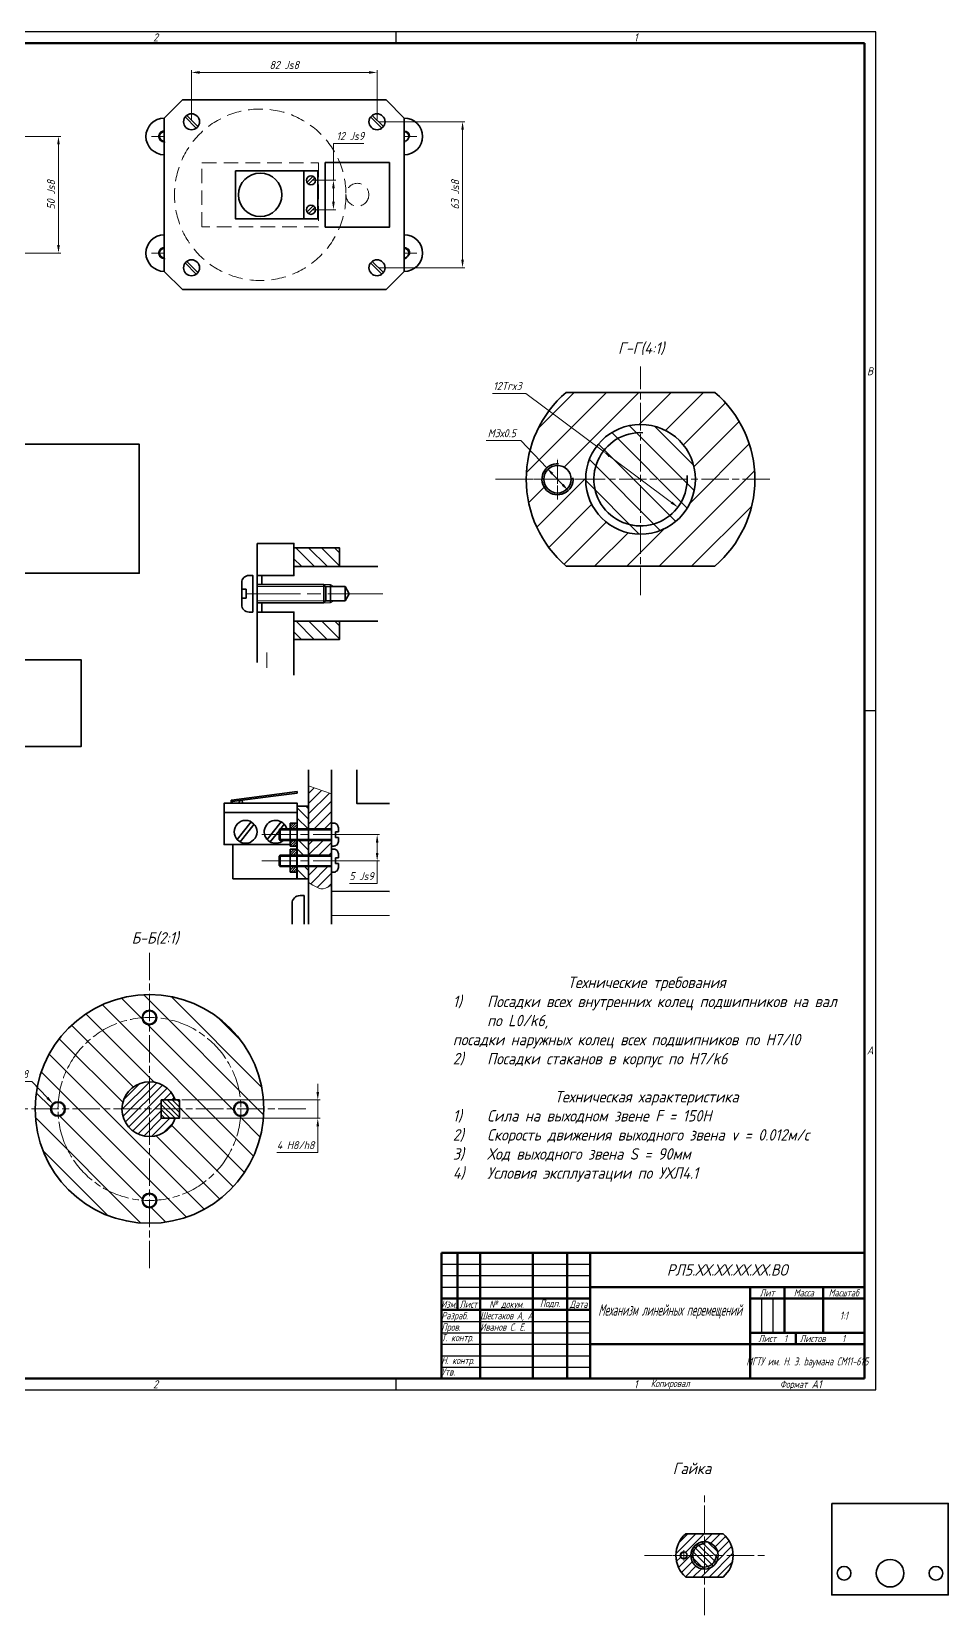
# Model space of a CAD drawing. Header units: millimetres. Extents: x -196 to 2000, y -99 to 952.
# Drawn here: x 472 to 873, y -99 to 594 of the extents above; entities that cross this region are included whole.
import ezdxf
from ezdxf.enums import TextEntityAlignment as Align

# ---------------------------------------------------------------- set-up
doc = ezdxf.new("R2010")
doc.units = ezdxf.units.MM
for name, pattern in [('AM_ISO08W050', [18, 12, -1.5, 3, -1.5]), ('AM_ISO08W050x2', [9, 6, -0.75, 1.5, -0.75]), ('HIDDEN', [9.525, 6.35, -3.175])]:
    doc.linetypes.add(name, pattern=pattern)
for name, color, linetype, lineweight in [('AM_0', 7, 'Continuous', 35), ('AM_4', 3, 'Continuous', 15), ('AM_5', 3, 'Continuous', 15), ('AM_6', 2, 'Continuous', 35), ('AM_7', 4, 'AM_ISO08W050', 15), ('AM_8', 1, 'Continuous', 15), ('AM_BOR', 7, 'Continuous', 35), ('окружности', 100, 'HIDDEN', 15), ('основные', 7, 'Continuous', 35)]:
    doc.layers.add(name, color=color, linetype=linetype, lineweight=lineweight)
doc.styles.add('ACGOSTTS', font='geniso.shx', dxfattribs={"oblique": 15})
doc.styles.get("Standard").update_dxf_attribs({"font": 'geniso.shx', "oblique": 15})
doc.dimstyles.new('AM_GOST$0', dxfattribs={"dimtxt": 3.5, "dimasz": 3.5, "dimexe": 1, "dimexo": 1, "dimgap": 1.5, "dimtad": 1, "dimtoh": 1, "dimtxsty": 'Standard', "dimcen": 0, "dimclrd": 256, "dimclre": 256, "dimclrt": 2, "dimadec": 0, "dimazin": 2, "dimtp": 0.1, "dimtm": 0.1, "dimtfac": 0.71, "dimtmove": 0, "dimatfit": 3, "dimfxl": 1, "dimtolj": 1, "dimlwd": -1, "dimlwe": -1, "dimarcsym": 1})
doc.dimstyles.new('AM_GOST$3', dxfattribs={"dimtxt": 3.5, "dimasz": 3.5, "dimexe": 1, "dimexo": 1, "dimgap": 1.5, "dimtad": 1, "dimtoh": 1, "dimtxsty": 'Standard', "dimcen": 0, "dimclrd": 256, "dimclre": 256, "dimclrt": 2, "dimadec": 0, "dimazin": 2, "dimtp": 0.1, "dimtm": 0.1, "dimtfac": 0.71, "dimtdec": 3, "dimtofl": 0, "dimtmove": 0, "dimatfit": 2, "dimfxl": 1, "dimtolj": 1, "dimlwd": -1, "dimlwe": -1, "dimarcsym": 1})
pattern_1 = [(45, (-44.2832, -81.5592), (-0.7071068, 0.7071068), [])]
pattern_2 = [(45, (-44.2832, -81.5592), (-0.8485281, 0.8485281), [])]
pattern_3 = [(45, (-253.6205, -433.1247), (-0.8980256, 0.8980256), [])]
pattern_4 = [(45, (-253.62054, -433.12474), (-0.21213203, 0.21213203), [])]

# ---------------------------------------------------------------- blocks, each defined once
blk = doc.blocks.new('GOST_A1_LANDSCAPE')
at = {"layer": 'AM_BOR', "color": 1, "lineweight": 25}
for p, q in [((841, 594), (0, 594)), ((631, 594), (631, 589)), ((841, 0), (841, 594)), ((841, 297), (836, 297)), ((0, 0), (841, 0)), ((631, 5), (631, 0))]:
    blk.add_line(p, q, dxfattribs=at)
at = {"layer": 'AM_BOR', "color": 7, "lineweight": 50}
for p, q in [((836, 589), (20, 589)), ((836, 5), (836, 589)), ((20, 5), (836, 5))]:
    blk.add_line(p, q, dxfattribs=at)
at = {"layer": 'AM_BOR', "color": 1, "lineweight": 25, "style": 'ACGOSTTS', "oblique": 15}
for s, p in [('2', (526, 591.5)), ('1', (736, 591.5)), ('B', (838.5, 445.5)), ('A', (838.5, 148.5)), ('2', (526, 2.5)), ('1', (736, 2.5))]:
    blk.add_text(s, height=3.5, dxfattribs=at).set_placement(p, align=Align.MIDDLE_CENTER)
blk = doc.blocks.new('GOST_FORM1')
at = {"layer": 'AM_BOR', "color": 7, "lineweight": 50}
for p, q in [((-185, 0), (-185, 55)), ((-185, 55), (0, 55)), ((-178, 55), (-178, 30)), ((-168, 55), (-168, 0)), ((-145, 55), (-145, 0)), ((-130, 55), (-130, 0)), ((-120, 55), (-120, 0)), ((0, 55), (0, 0)), ((-185, 35), (-120, 35)), ((-120, 40), (0, 40)), ((-50, 40), (-50, 0)), ((-50, 35), (0, 35)), ((-35, 40), (-35, 20)), ((-18, 40), (-18, 20)), ((-185, 30), (-120, 30)), ((-120, 15), (0, 15)), ((-50, 20), (0, 20)), ((-30, 20), (-30, 15)), ((0, 0), (-185, 0))]:
    blk.add_line(p, q, dxfattribs=at)
at = {"layer": 'AM_BOR', "color": 1, "lineweight": 25}
for p, q in [((-185, 50), (-120, 50)), ((-185, 45), (-120, 45)), ((-185, 40), (-120, 40)), ((-45, 35), (-45, 20)), ((-40, 35), (-40, 20)), ((-185, 25), (-120, 25)), ((-185, 20), (-120, 20)), ((-185, 15), (-120, 15)), ((-185, 10), (-120, 10)), ((-185, 5), (-120, 5))]:
    blk.add_line(p, q, dxfattribs=at)
at = {"layer": 'AM_BOR', "color": 1, "lineweight": 25, "style": 'ACGOSTTS', "oblique": 15, "width": 0.8}
for s, p in [('Лит', (-42.5, 37.5)), ('Масса', (-26.5, 37.5)), ('Масштаб', (-9, 37.5)), ('Изм.', (-181.7, 32.5)), ('Лист', (-173.2, 32.5)), ('№ докум.', (-156.5, 32.5)), ('Подп.', (-137.5, 32.9)), ('Дата', (-125, 32.5)), ('Лист', (-42.5, 17.5)), ('Листов', (-22.62, 17.5)), ('Копировал', (-84.92, -2.1))]:
    blk.add_text(s, height=3.17, dxfattribs=at).set_placement(p, align=Align.MIDDLE_CENTER)
for s, p in [('Разраб.', (-185, 27.5)), ('Пров.', (-185, 22.5)), ('Т. контр.', (-185, 17.9)), ('Н. контр.', (-185, 7.9)), ('Утв.', (-185, 2.9))]:
    blk.add_text(s, height=3.17, dxfattribs=at).set_placement(p, align=Align.MIDDLE_LEFT)
blk.add_text('Формат', height=3.17, dxfattribs=at).set_placement((-25, -2.5), align=Align.MIDDLE_RIGHT)
at = {"layer": 'AM_BOR', "color": 2, "lineweight": 25, "style": 'ACGOSTTS', "oblique": 15}
for tag, height, p in [('GEN-TITLE-PARTNO{23}', 5, (-60, 47.5)), ('GEN-TITLE-CMPNY{13}', 3.5, (-25, 7.5))]:
    blk.add_attdef(tag, text='', height=height, dxfattribs=at).set_placement(p, align=Align.MIDDLE_CENTER)
for tag, height, width, p in [('GEN-TITLE-NAME{6.5}', 3.17, 0.8, (-168, 27.5)), ('GEN-TITLE-CHKM{6.5}', 3.17, 0.8, (-168, 22.5)), ('GEN-TITLE-ENG{6.5}', 3.17, 0.8, (-168, 17.5)), ('GEN-TITLE-AUTH{6.5}', 3.17, 0.8, (-168, 12.5)), ('GEN-TITLE-APPD{6.5}', 3.17, 0.8, (-168, 7.5)), ('GEN-TITLE-MAT2{9}', 3.5, 0.9, (-85, 9.25)), ('GEN-TITLE-APPM{6.5}', 3.17, 0.8, (-168, 2.5)), ('GEN-TITLE-MAT3{9}', 3.5, 0.9, (-85, 4.37))]:
    blk.add_attdef(tag, text='', height=height, dxfattribs=dict(at, width=width)).set_placement(p, align=Align.MIDDLE_LEFT)
at = {"layer": 'AM_BOR', "color": 2, "lineweight": 25, "style": 'ACGOSTTS', "oblique": 15, "width": 0.8}
for tag, height, p in [('GEN-TITLE-DES1{13}', 5, (-85, 30)), ('GEN-TITLE-LIT1{1}', 3.5, (-47.9, 27.5)), ('GEN-TITLE-LIT2{1.1}', 3.5, (-42.9, 27.5)), ('GEN-TITLE-LIT3{1.1}', 3.5, (-37.9, 27.5)), ('GEN-TITLE-WT{4}', 3.5, (-27, 27.5)), ('GEN-TITLE-SCA{6}', 3.5, (-9, 27.5)), ('GEN-TITLE-DES2{21}', 3.17, (-85, 19.5)), ('GEN-TITLE-SHEET{2.2}', 3.17, (-34.5, 17.5)), ('GEN-TITLE-NUMSHTS{5}', 3.17, (-9.12, 17.5))]:
    blk.add_attdef(tag, text='', height=height, dxfattribs=at).set_placement(p, align=Align.MIDDLE_CENTER)
at = {"layer": 'AM_BOR', "color": 1, "lineweight": 25, "style": 'ACGOSTTS', "oblique": 15, "width": 0.8}
blk.add_attdef('GEN-TITLE-AUTHT{5}', text='', height=3.17, dxfattribs=at).set_placement((-185, 12.9), align=Align.MIDDLE_LEFT)
at = {"layer": 'AM_BOR', "color": 2, "lineweight": 25, "style": 'ACGOSTTS', "oblique": 15, "width": 0.9}
blk.add_attdef('GEN-TITLE-MAT1{9}', text='', height=3.5, dxfattribs=at).set_placement((-86.5, 7.5), align=Align.MIDDLE_RIGHT)
at = {"layer": 'AM_BOR', "color": 2, "lineweight": 25, "style": 'ACGOSTTS', "oblique": 15}
blk.add_attdef('GEN-TITLE-SIZ{15.7}', text='', height=3.5, dxfattribs=at).set_placement((-23.1, -2.5), align=Align.MIDDLE_LEFT)
blk = doc.blocks.new('*D37')
at = {"layer": 'AM_5', "linetype": 'ByBlock', "transparency": 16777216}
for p, q in [((463.27, 548.16), (484.52, 548.16)), ((483.52, 544.66), (483.52, 500.66)), ((463.27, 497.16), (484.52, 497.16))]:
    blk.add_line(p, q, dxfattribs=at)
at = {"layer": 'AM_5', "transparency": 16777216}
for points in [[(482.93, 544.66), (484.1, 544.66), (483.52, 548.16)], [(482.93, 500.66), (484.1, 500.66), (483.52, 497.16)]]:
    blk.add_solid(points, dxfattribs=at)
at = {"layer": 'Defpoints', "color": 0, "transparency": 16777216}
for p in [(462.27, 548.16), (462.27, 497.16), (483.52, 497.16)]:
    blk.add_point(p, dxfattribs=at)
at = {"layer": 'AM_5', "color": 2, "transparency": 16777216, "insert": (480.27, 522.66), "char_height": 3.5, "attachment_point": 5, "rotation": 90}
blk.add_mtext('\\A1;50 Js8', dxfattribs=at)
blk = doc.blocks.new('*D39')
at = {"layer": 'AM_5', "linetype": 'ByBlock', "transparency": 16777216}
for p, q in [((596.92, 130.32), (596.92, 133.82)), ((537.4, 126.82), (597.92, 126.82)), ((596.92, 126.82), (596.92, 118.82)), ((537.4, 118.82), (597.92, 118.82)), ((596.92, 115.32), (596.92, 103.81)), ((596.92, 103.81), (579.02, 103.81))]:
    blk.add_line(p, q, dxfattribs=at)
at = {"layer": 'AM_5', "transparency": 16777216}
for points in [[(596.34, 130.32), (597.51, 130.32), (596.92, 126.82)], [(596.34, 115.32), (597.51, 115.32), (596.92, 118.82)]]:
    blk.add_solid(points, dxfattribs=at)
at = {"layer": 'Defpoints', "color": 0, "transparency": 16777216}
for p in [(536.4, 126.82), (536.4, 118.82), (596.92, 118.82)]:
    blk.add_point(p, dxfattribs=at)
at = {"layer": 'AM_5', "color": 2, "transparency": 16777216, "insert": (587.22, 107.06), "char_height": 3.5, "attachment_point": 5}
blk.add_mtext('\\A1;4 H8/h8', dxfattribs=at)
blk = doc.blocks.new('GENZOON8270P5')
at = {"layer": 'основные'}
for points in [[(51.63, 46.27), (51.63, 28.93), (102.63, 28.93), (102.63, 57.13), (66.02, 57.13)], [(66.88, 8.81), (66.88, 10.03), (89.88, 10.03), (89.88, -8.97), (66.88, -8.97), (66.88, 7.24)]]:
    blk.add_lwpolyline(points, dxfattribs=at)
blk = doc.blocks.new('*U43')
at = {"layer": 'основные'}
blk.add_circle((0, 0), 3.2, dxfattribs=at)
blk = doc.blocks.new('*U44')
at = {"layer": 'основные', "color": 0, "linetype": 'ByBlock', "lineweight": -2, "transparency": 16777216}
blk.add_blockref('*U43', (567.57, 244.44), dxfattribs=at)
for p, rotation in [((527.57, 204.44), 90), ((607.57, 204.44), 270), ((567.57, 164.44), 180)]:
    blk.add_blockref('*U43', p, dxfattribs=dict(at, rotation=rotation))
blk = doc.blocks.new('*D51')
at = {"layer": 'AM_5', "linetype": 'ByBlock', "transparency": 16777216}
for p, q in [((685.72, 415.15), (670.6, 415.15)), ((697.09, 403.2), (685.72, 415.15)), ((704.05, 395.88), (699.5, 400.66))]:
    blk.add_line(p, q, dxfattribs=at)
at = {"layer": 'AM_5', "transparency": 16777216}
for points in [[(699.92, 401.06), (699.08, 400.26), (697.09, 403.2)], [(704.47, 396.28), (703.63, 395.47), (706.46, 393.34)]]:
    blk.add_solid(points, dxfattribs=at)
at = {"layer": 'Defpoints', "color": 0, "transparency": 16777216}
for p in [(697.09, 403.2), (706.46, 393.34)]:
    blk.add_point(p, dxfattribs=at)
at = {"layer": 'AM_5', "color": 2, "transparency": 16777216, "insert": (677.41, 418.4), "char_height": 3.5, "attachment_point": 5}
blk.add_mtext('\\A1;М3х0.5', dxfattribs=at)
blk = doc.blocks.new('*D52')
at = {"layer": 'AM_5', "linetype": 'ByBlock', "transparency": 16777216}
for p, q in [((687.94, 435.81), (673.3, 435.81)), ((721.77, 410.48), (687.94, 435.81)), ((751.63, 388.13), (724.57, 408.39))]:
    blk.add_line(p, q, dxfattribs=at)
at = {"layer": 'AM_5', "transparency": 16777216}
for points in [[(724.92, 408.85), (724.22, 407.92), (721.77, 410.48)], [(751.98, 388.6), (751.28, 387.66), (754.43, 386.03)]]:
    blk.add_solid(points, dxfattribs=at)
at = {"layer": 'Defpoints', "color": 0, "transparency": 16777216}
for p in [(721.77, 410.48), (754.43, 386.03)]:
    blk.add_point(p, dxfattribs=at)
at = {"layer": 'AM_5', "color": 2, "transparency": 16777216, "insert": (679.87, 439.06), "char_height": 3.5, "attachment_point": 5}
blk.add_mtext('\\A1;12Trx3', dxfattribs=at)
blk = doc.blocks.new('GENZOOOM0P3P5')
at = {"layer": 'AM_8'}
h = blk.add_hatch(dxfattribs=at)
h.set_pattern_fill('_U', color=256, scale=2, angle=315, style=0, pattern_type=0)
h.set_pattern_definition([(315, (-351, 2913.354), (1.4142136, 1.4142136), [])])
h.paths.add_polyline_path([(-1.59, 8.44), (-1.59, 6.01), (8.41, 6.01), (8.41, 10), (-1.59, 10)])
h = blk.add_hatch(dxfattribs=at)
h.set_pattern_fill('_U', color=256, scale=2, angle=315, style=0, pattern_type=0)
h.set_pattern_definition([(315, (-351, 2897.366), (1.4142136, 1.4142136), [])])
h.paths.add_polyline_path([(-1.59, -7.55), (-1.59, -9.98), (8.41, -9.98), (8.41, -5.99), (-1.59, -5.99)])
at = {"layer": 'AM_0'}
for p, q in [((5.41, 1.57), (9.61, 1.57)), ((6.41, -2), (6.41, 2)), ((10.51, 0), (9.61, 1.57)), ((9.61, -1.57), (9.61, 1.57)), ((10.51, 0), (9.61, -1.57)), ((5.41, -1.57), (9.61, -1.57))]:
    blk.add_line(p, q, dxfattribs=at)
at = {"layer": 'AM_4'}
for p, q in [((5.41, 1.57), (-9.59, 1.57)), ((6.41, 2), (4.96, 2)), ((6.41, 2), (7.21, 1.57)), ((5.41, -1.57), (-9.59, -1.57)), ((6.41, -2), (4.96, -2)), ((6.41, -2), (7.21, -1.57))]:
    blk.add_line(p, q, dxfattribs=at)
at = {"layer": 'AM_7'}
for p, q in [((17.84, 0), (-12.58, 0)), ((16.8, -5.99), (-1.59, -5.98))]:
    blk.add_line(p, q, dxfattribs=at)
at = {"layer": 'AM_7', "linetype": 'AM_ISO08W050x2'}
blk.add_line((-7.48, -12.87), (-7.48, -16.19), dxfattribs=at)
at = {"layer": 'основные'}
for p, q in [((-9.59, -15.04), (-9.59, 11.01)), ((-5.59, 4), (-9.59, 4)), ((-11.99, 1), (-12.99, 1)), ((-11.99, -1), (-11.99, 1)), ((4.96, 2), (-9.59, 2)), ((4.96, -2), (4.96, 2)), ((5.41, 1.57), (4.96, 2)), ((5.41, -1.57), (5.41, 1.57)), ((-12.99, -1), (-11.99, -1)), ((0.96, -2), (-9.59, -2)), ((-9.59, -2), (4.96, -2)), ((4.96, -2), (5.41, -1.57)), ((-5.59, -4), (-9.59, -4)), ((-1.59, -17.77), (-1.59, -4)), ((-1.59, -7.55), (-1.59, -4.42)), ((-1.59, -17.77), (-1.59, -15.99))]:
    blk.add_line(p, q, dxfattribs=at)
for points in [[(-1.58, 3.97), (-1.59, 11.01), (-9.59, 11.01)], [(-1.58, 3.97), (-1.59, 10.02), (8.41, 10.02), (8.41, 6)], [(-8.59, 2), (-8.59, 4), (-1.59, 3.97), (-1.59, 3.97)], [(-1.58, 3.97), (-1.59, 5.99), (16.8, 5.99)], [(-1.59, -4), (-1.59, -4), (-8.59, -4), (-8.59, -2)], [(8.41, -5.98), (8.41, -9.98), (-1.59, -9.98), (-1.59, -4)], [(16.8, -5.99), (-1.59, -5.99), (-1.59, -4)], [(-1.59, -5.29), (-1.59, -17.29)]]:
    blk.add_lwpolyline(points, dxfattribs=at)
for points in [[(-12.99, 1), (-12.99, 2.4, -0.414214), (-11.39, 4), (-10.59, 4), (-10.59, -4), (-11.39, -4, -0.414214), (-12.99, -2.4), (-12.99, 1)], [(-12.99, 1), (-12.99, 2.4, -0.414214), (-11.39, 4), (-10.59, 4), (-10.59, -4), (-11.39, -4, -0.414214), (-12.99, -2.4), (-12.99, 1)], [(-12.99, 1), (-12.99, 2.4, -0.414214), (-11.39, 4), (-10.59, 4)], [(-10.59, 4), (-11.39, 4, 0.414214), (-12.99, 2.4), (-12.99, -1)], [(-12.99, -1), (-12.99, -2.4, 0.414214), (-11.39, -4), (-10.59, -4)], [(-10.59, -4), (-11.39, -4, -0.414214), (-12.99, -2.4), (-12.99, -1)]]:
    blk.add_lwpolyline(points, format="xyb", dxfattribs=at)
blk = doc.blocks.new('*D61')
at = {"layer": 'AM_5', "linetype": 'ByBlock', "transparency": 16777216}
for p, q in [((471.85, 134.89), (454.95, 134.89)), ((478.67, 127.73), (471.85, 134.89))]:
    blk.add_line(p, q, dxfattribs=at)
at = {"layer": 'AM_5', "transparency": 16777216}
blk.add_solid([(479.09, 128.14), (478.25, 127.33), (481.08, 125.2)], dxfattribs=at)
at = {"layer": 'Defpoints', "color": 0, "transparency": 16777216}
for p in [(481.08, 125.2), (485.5, 120.57)]:
    blk.add_point(p, dxfattribs=at)
at = {"layer": 'AM_5', "color": 2, "transparency": 16777216, "insert": (462.65, 138.14), "char_height": 3.5, "attachment_point": 5}
blk.add_mtext('\\A1;%%C3.2 Н8', dxfattribs=at)
blk = doc.blocks.new('*D62')
at = {"layer": 'AM_5', "linetype": 'ByBlock', "transparency": 16777216}
for p, q in [((541.7, 555.6), (541.7, 577.18)), ((545.2, 576.18), (619.33, 576.18)), ((622.83, 555.6), (622.83, 577.18))]:
    blk.add_line(p, q, dxfattribs=at)
at = {"layer": 'AM_5', "transparency": 16777216}
for points in [[(545.2, 576.76), (545.2, 575.6), (541.7, 576.18)], [(619.33, 576.76), (619.33, 575.6), (622.83, 576.18)]]:
    blk.add_solid(points, dxfattribs=at)
at = {"layer": 'Defpoints', "color": 0, "transparency": 16777216}
for p in [(622.83, 576.18), (541.7, 554.6), (622.83, 554.6)]:
    blk.add_point(p, dxfattribs=at)
at = {"layer": 'AM_5', "color": 2, "transparency": 16777216, "insert": (582.26, 579.43), "char_height": 3.5, "attachment_point": 5}
blk.add_mtext('\\A1;82 Js8', dxfattribs=at)
blk = doc.blocks.new('*D63')
at = {"layer": 'AM_5', "linetype": 'ByBlock', "transparency": 16777216}
for p, q in [((623.83, 554.6), (661.25, 554.6)), ((660.25, 494.25), (660.25, 551.1)), ((623.83, 490.75), (661.25, 490.75))]:
    blk.add_line(p, q, dxfattribs=at)
at = {"layer": 'AM_5', "transparency": 16777216}
for points in [[(659.67, 551.1), (660.83, 551.1), (660.25, 554.6)], [(659.67, 494.25), (660.83, 494.25), (660.25, 490.75)]]:
    blk.add_solid(points, dxfattribs=at)
at = {"layer": 'Defpoints', "color": 0, "transparency": 16777216}
for p in [(622.83, 554.6), (660.25, 554.6), (622.83, 490.75)]:
    blk.add_point(p, dxfattribs=at)
at = {"layer": 'AM_5', "color": 2, "transparency": 16777216, "insert": (657, 522.68), "char_height": 3.5, "attachment_point": 5, "rotation": 90}
blk.add_mtext('\\A1;63 Js8', dxfattribs=at)
blk = doc.blocks.new('*D64')
at = {"layer": 'AM_5', "linetype": 'ByBlock', "transparency": 16777216}
for p, q in [((603.77, 529.02), (603.77, 545.11)), ((603.77, 545.11), (617.04, 545.11)), ((594.92, 529.02), (604.77, 529.02)), ((603.77, 519.62), (603.77, 525.52)), ((594.92, 516.12), (604.77, 516.12))]:
    blk.add_line(p, q, dxfattribs=at)
at = {"layer": 'AM_5', "transparency": 16777216}
for points in [[(603.19, 525.52), (604.36, 525.52), (603.77, 529.02)], [(603.19, 519.62), (604.36, 519.62), (603.77, 516.12)]]:
    blk.add_solid(points, dxfattribs=at)
at = {"layer": 'Defpoints', "color": 0, "transparency": 16777216}
for p in [(593.92, 529.02), (603.77, 529.02), (593.92, 516.12)]:
    blk.add_point(p, dxfattribs=at)
at = {"layer": 'AM_5', "color": 2, "transparency": 16777216, "insert": (611.15, 548.36), "char_height": 3.5, "attachment_point": 5}
blk.add_mtext('\\A1;12 Js9', dxfattribs=at)
blk = doc.blocks.new('GENZOOOA0R3P5')
at = {"layer": 'AM_8'}
h = blk.add_hatch(dxfattribs=at)
h.set_pattern_fill('ANSI31', color=256, scale=0.4, style=0)
h.set_pattern_definition(pattern_3)
h.paths.add_polyline_path([(5.62, 9.3), (4.86, 9.56), (3.88, 9.77), (3.03, 10.13), (2.2, 10.39), (1.62, 10.52), (1.62, 3.15), (5.62, 3.15)])
h.paths.add_polyline_path([(4.98, -7.09), (5.62, -6.73), (5.62, -5.17), (5.62, -3.44), (1.62, -3.44), (1.62, -4.4), (1.62, -5.57), (1.62, -5.99), (1.84, -6.36), (3.71, -7.28)])
h = blk.add_hatch(dxfattribs=at)
h.set_pattern_fill('ANSI31', color=256, scale=0.4, angle=90, style=0)
h.set_pattern_definition([(135, (-253.6205, -433.1247), (-0.8980256, -0.8980256), [])])
h.paths.add_polyline_path([(1.62, 7.12), (-0.38, 7.12), (-0.38, 3.15), (1.62, 3.15)])
h.paths.add_polyline_path([(1.62, 1.15), (-0.38, 1.15), (-0.38, -1.44), (1.62, -1.44)])
h.paths.add_polyline_path([(-0.38, -5.57), (1.62, -5.57), (1.62, -3.44), (-0.38, -3.44), (-0.38, -4.4)])
h = blk.add_hatch(dxfattribs=at)
h.set_pattern_fill('_U', color=256, scale=0.3, angle=45, style=0, pattern_type=0)
h.set_pattern_definition(pattern_4)
h.paths.add_polyline_path([(-1.58, 3.15), (-0.38, 3.15), (-0.38, 4.15), (-1.58, 4.15)])
h = blk.add_hatch(dxfattribs=at)
h.set_pattern_fill('_U', color=256, scale=0.3, angle=45, style=0, pattern_type=0)
h.set_pattern_definition(pattern_4)
h.paths.add_polyline_path([(-0.38, 0.42), (-0.38, 1.15), (-1.58, 1.15), (-1.58, 0.15), (-0.38, 0.15)])
h = blk.add_hatch(dxfattribs=at)
h.set_pattern_fill('ANSI31', color=256, scale=0.4, style=0)
h.set_pattern_definition(pattern_3)
h.paths.add_polyline_path([(5.62, -0.4), (5.62, 1.15), (1.62, 1.15), (1.62, -1.44), (5.62, -1.44)])
h = blk.add_hatch(dxfattribs=at)
h.set_pattern_fill('_U', color=256, scale=0.3, angle=45, style=0, pattern_type=0)
h.set_pattern_definition(pattern_4)
h.paths.add_polyline_path([(-1.58, -0.4), (-1.58, -1.44), (-0.38, -1.44), (-0.38, -0.4)])
h = blk.add_hatch(dxfattribs=at)
h.set_pattern_fill('_U', color=256, scale=0.3, angle=45, style=0, pattern_type=0)
h.set_pattern_definition(pattern_4)
h.paths.add_polyline_path([(-1.58, -4.4), (-0.38, -4.4), (-0.38, -3.44), (-1.58, -3.44)])
at = {"layer": 'AM_4'}
for p, q in [((-3.56, 2.94), (5.62, 2.94)), ((-3.56, 1.37), (5.62, 1.37)), ((-3.56, -1.65), (5.62, -1.65)), ((-3.56, -3.22), (5.62, -3.22))]:
    blk.add_line(p, q, dxfattribs=at)
for points in [[(1.62, 10.69), (5.62, 9.3)], [(5.62, -6.73), (5.03, -7), (4.55, -7.2), (4.15, -7.3), (3.78, -7.3), (3.38, -7.2), (2.92, -6.99), (2.35, -6.67), (1.62, -6.23)]]:
    blk.add_lwpolyline(points, dxfattribs=at)
at = {"layer": 'AM_7', "linetype": 'AM_ISO08W050x2'}
for p, q in [((-6.56, 2.15), (10.05, 2.15)), ((-6.56, -2.44), (9.98, -2.44))]:
    blk.add_line(p, q, dxfattribs=at)
at = {"layer": 'AM_7'}
blk.add_line((15.77, -12), (5.62, -12), dxfattribs=at)
at = {"layer": 'основные'}
for p, q in [((1.62, -13.48), (1.62, 13.48)), ((5.62, 13.48), (5.62, -10.57)), ((-11.86, 8.19), (-0.38, 9.68)), ((-0.38, 9.68), (-0.38, 9.41)), ((-11.93, 7.64), (-11.93, 8.19)), ((-11.93, 8.19), (-11.86, 8.19)), ((-10.52, 7.83), (-10.52, 7.64)), ((-10.52, 7.64), (-9.92, 7.64)), ((-9.92, 7.64), (-9.92, 7.83)), ((-8.45, 4.4), (-10.9, 1.31)), ((-10.36, 0.89), (-7.91, 3.97)), ((-3.19, 4.4), (-5.64, 1.31)), ((-5.1, 0.89), (-3.56, 2.82)), ((-3.38, 3.06), (-2.65, 3.97)), ((6.82, 2.65), (6.32, 2.65)), ((6.32, 2.65), (6.32, 1.65)), ((6.32, 1.65), (6.82, 1.65)), ((6.82, -1.9), (6.32, -1.9)), ((6.32, -1.9), (6.32, -2.9)), ((6.32, -2.9), (6.82, -2.9)), ((0.82, -13.48), (0.82, -8.5)), ((5.62, -13.42), (5.62, -13.48)), ((5.62, -13.42), (5.62, -13.48))]:
    blk.add_line(p, q, dxfattribs=at)
for points in [[(15.77, 7.62), (10.05, 7.62), (10.05, 13.48)], [(-11.78, 7.64), (-11.78, 7.93), (-4.58, 8.87), (-0.38, 9.41)], [(-1.58, 0.42), (-13.18, 0.42), (-13.18, 7.64), (-0.38, 7.64), (-0.38, 0.42)], [(-1.58, 0.42), (-13.18, 0.42), (-13.18, 6.02), (-0.38, 6.02), (-0.38, 0.42)], [(-0.38, 7.64), (-0.43, -5.57), (-11.62, -5.57), (-11.62, 0.42)], [(5.62, 1.15), (-3.38, 1.15), (-3.56, 1.37), (-3.56, 2.94), (-3.38, 3.15), (-3.38, 1.15), (-3.38, 3.15), (5.62, 3.15)], [(5.62, -3.44), (-3.38, -3.44), (-3.56, -3.22), (-3.56, -1.65), (-3.38, -1.44), (-3.38, -3.44), (-3.38, -1.44), (5.62, -1.44)], [(15.77, -7.78), (5.62, -7.71), (5.62, -13.42)]]:
    blk.add_lwpolyline(points, dxfattribs=at)
for points in [[(-13.18, 7.64), (-0.38, 7.64), (-0.38, 6.02), (-13.18, 6.02)], [(-0.38, 7.12), (1.62, 7.12), (1.62, -5.57), (-0.38, -5.57)], [(-1.58, 4.15), (-0.38, 4.15), (-0.38, 0.15), (-1.58, 0.15)], [(-1.58, -0.4), (-0.38, -0.4), (-0.38, -4.4), (-1.58, -4.4)]]:
    blk.add_lwpolyline(points, close=True, dxfattribs=at)
for points in [[(6.82, 2.65), (6.82, 3.35, 0.414214), (6.02, 4.15), (5.62, 4.15), (5.62, 0.15), (6.02, 0.15, 0.414214), (6.82, 0.95), (6.82, 1.65)], [(6.82, -1.9), (6.82, -1.2, 0.414214), (6.02, -0.4), (5.62, -0.4), (5.62, -4.4), (6.02, -4.4, 0.414214), (6.82, -3.6), (6.82, -2.9)], [(0.82, -8.5), (0.12, -8.5, 0.414214), (-1.28, -9.9), (-1.28, -13.48, 0.414214)]]:
    blk.add_lwpolyline(points, format="xyb", dxfattribs=at)
blk.add_circle((-9.41, 2.64), 2, dxfattribs=at)
for centre, radius, start, end in [((-10.22, 7.83), 0.3, 360, 180), ((-4.15, 2.64), 2, 14.7617, 311.8237)]:
    blk.add_arc(centre, radius, start, end, dxfattribs=at)
blk = doc.blocks.new('*D67')
at = {"layer": 'AM_5', "linetype": 'ByBlock', "transparency": 16777216}
for p, q in [((605.68, 242.86), (623.9, 242.86)), ((622.9, 239.36), (622.9, 234.88)), ((605.68, 231.38), (623.9, 231.38)), ((622.9, 231.38), (622.9, 221.47)), ((622.9, 221.47), (610.74, 221.47))]:
    blk.add_line(p, q, dxfattribs=at)
at = {"layer": 'AM_5', "transparency": 16777216}
for points in [[(622.32, 239.36), (623.49, 239.36), (622.9, 242.86)], [(622.32, 234.88), (623.49, 234.88), (622.9, 231.38)]]:
    blk.add_solid(points, dxfattribs=at)
at = {"layer": 'Defpoints', "color": 0, "transparency": 16777216}
for p in [(604.68, 242.86), (604.68, 231.38), (622.9, 231.38)]:
    blk.add_point(p, dxfattribs=at)
at = {"layer": 'AM_5', "color": 2, "transparency": 16777216, "insert": (616.07, 224.72), "char_height": 3.5, "attachment_point": 5}
blk.add_mtext('\\A1;5 Js9', dxfattribs=at)

msp = doc.modelspace()

# ---------------------------------------------------------------- hatches: boundary and pattern name
at = {"layer": 'AM_8'}
h = msp.add_hatch(dxfattribs=at)
h.set_pattern_fill('_U', color=256, scale=10, angle=45, style=0, pattern_type=0)
h.set_pattern_definition([(45, (-1802.626, -760.278), (-7.071068, 7.071068), [])])
edge = h.paths.add_edge_path()
edge.add_line((705.601, 360.257), (770.593, 360.257))
edge.add_arc((738.097, 398.257), 50, 310.535802, 409.464198)
edge.add_line((770.593, 436.257), (705.601, 436.257))
edge.add_arc((738.097, 398.257), 50, 130.535802, 229.464198)
edge = h.paths.add_edge_path(flags=16)
edge.add_arc((701.78, 398.257), 6, -293.19398, 11.459156, ccw=False)
edge.add_arc((701.78, 398.257), 6, 11.459156, 66.80602, ccw=False)
edge = h.paths.add_edge_path(flags=16)
edge.add_arc((738.097, 398.257), 24, -227.670037, 11.459156, ccw=False)
edge.add_arc((738.097, 398.257), 24, 11.459156, 132.329963, ccw=False)
h = msp.add_hatch(dxfattribs=at)
h.set_pattern_fill('ANSI31', color=256, scale=2.4, angle=90, style=0)
h.set_pattern_definition([(135, (-1802.626, -760.278), (-5.388154, -5.388154), [])])
h.paths.add_polyline_path([(738.097, 418.657, 0.4142136), (717.697, 398.257), (721.067, 398.257), (738.097, 398.257)], flags=17)
h.paths.add_polyline_path([(758.497, 398.257), (738.097, 398.257), (738.097, 377.857, 0.4142136)], flags=17)
h.paths.add_polyline_path([(738.097, 422.257), (738.097, 398.257), (758.497, 398.257), (762.097, 398.257, 0.4142136)])
h.paths.add_polyline_path([(738.097, 398.257), (721.067, 398.257), (717.697, 398.257, 0.4142136), (738.097, 377.857)], flags=17)
h.paths.add_polyline_path([(717.697, 398.257), (714.097, 398.257, 0.4142136), (738.097, 374.257), (738.097, 377.857, -0.4142136)])
h.paths.add_polyline_path([(738.097, 418.657), (738.097, 422.257, 0.4142136), (714.097, 398.257), (717.697, 398.257, -0.4142136)])
h.paths.add_polyline_path([(762.097, 398.257), (758.497, 398.257, -0.4142136), (738.097, 377.857), (738.097, 374.257, 0.4142136)])
h = msp.add_hatch(dxfattribs=at)
h.set_pattern_fill('ANSI31', color=256, scale=2.5, angle=90)
h.set_pattern_definition([(135, (-44.283, -81.559), (-5.61266, -5.61266), [])])
h.paths.add_polyline_path([(523.291, 159.683, -0.4025427), (520.093, 162.755, 0.3680781), (483.419, 126.08, -0.4025427), (486.491, 122.883), (511.291, 122.883, -0.4125945), (523.291, 134.816)], flags=17)
h.paths.add_polyline_path([(563.163, 119.685, -0.4025427), (560.091, 122.883), (536.405, 122.883), (536.405, 118.816), (534.605, 118.816, -0.3178372), (523.291, 110.816), (523.291, 86.083, -0.4025427), (526.488, 83.011, 0.3680781)], flags=17)
h.paths.add_polyline_path([(523.291, 110.816, -0.4158345), (511.291, 122.883), (486.491, 122.883, -0.4025427), (483.419, 119.685, 0.3680781), (520.093, 83.011, -0.4025427), (523.291, 86.083)], flags=17)
h.paths.add_polyline_path([(526.488, 162.755, -0.4025427), (523.291, 159.683), (523.291, 134.816, -0.3178372), (534.605, 126.816), (536.405, 126.816), (536.405, 122.883), (560.091, 122.883, -0.4025427), (563.163, 126.08, 0.3680781)], flags=17)
h.paths.add_polyline_path([(523.291, 172.883), (523.291, 166.083, -0.4259816), (526.488, 162.755, -0.3680781), (563.163, 126.08, -0.4259816), (566.491, 122.883), (573.291, 122.883, 0.4142136)])
h.paths.add_polyline_path([(573.291, 122.883), (566.491, 122.883, -0.4259816), (563.163, 119.685, -0.3680781), (526.488, 83.011, -0.4259816), (523.291, 79.683), (523.291, 72.883, 0.4142136)])
h.paths.add_polyline_path([(483.419, 119.685, -0.4259816), (480.091, 122.883), (473.291, 122.883, 0.4142136), (523.291, 72.883), (523.291, 79.683, -0.4259816), (520.093, 83.011, -0.3680781)])
h.paths.add_polyline_path([(520.093, 162.755, -0.4259816), (523.291, 166.083), (523.291, 172.883, 0.4142136), (473.291, 122.883), (480.091, 122.883, -0.4259816), (483.419, 126.08, -0.3680781)])
h = msp.add_hatch(dxfattribs=at)
h.set_pattern_fill('_U', color=256, angle=45, style=0, pattern_type=0)
h.set_pattern_definition(pattern_1)
edge = h.paths.add_edge_path()
edge.add_arc((523.291, 162.883), 3.2, 191.459156, 439.781932)
edge.add_arc((523.291, 162.883), 3.2, 79.781932, 191.459156)
edge = h.paths.add_edge_path(flags=16)
edge.add_arc((523.291, 162.883), 2.9, -280.218068, 11.459156, ccw=False)
edge.add_arc((523.291, 162.883), 2.9, 11.459156, 79.781932, ccw=False)
h = msp.add_hatch(dxfattribs=at)
h.set_pattern_fill('_U', color=256, scale=2.5, angle=45, style=0, pattern_type=0)
h.set_pattern_definition([(45, (-227.398, -290.7138), (-1.767767, 1.767767), [])])
edge = h.paths.add_edge_path()
edge.add_line((528.405, 118.816), (528.405, 126.816))
edge.add_line((528.405, 126.816), (534.605, 126.816))
edge.add_arc((523.289, 122.816), 12.001, 19.468947, 340.531053)
edge.add_line((534.605, 118.816), (528.405, 118.816))
h = msp.add_hatch(dxfattribs=at)
h.set_pattern_fill('_U', color=256, angle=45, style=0, pattern_type=0)
h.set_pattern_definition(pattern_1)
edge = h.paths.add_edge_path()
edge.add_arc((483.291, 122.883), 3.2, 191.459156, 415.654487)
edge.add_arc((483.291, 122.883), 3.2, 55.654487, 191.459156)
edge = h.paths.add_edge_path(flags=16)
edge.add_arc((483.291, 122.883), 2.9, -304.345513, 11.459156, ccw=False)
edge.add_arc((483.291, 122.883), 2.9, 11.459156, 55.654487, ccw=False)
h = msp.add_hatch(dxfattribs=at)
h.set_pattern_fill('ANSI31', color=256, scale=0.5, angle=90)
h.set_pattern_definition([(135, (462.4356, 60.6606), (-1.122532, -1.122532), [])])
h.paths.add_polyline_path([(528.405, 118.816), (528.405, 126.816), (536.405, 126.816), (536.405, 118.816)])
h.paths.add_polyline_path([(528.405, 126.816), (536.405, 126.816)], flags=17)
h = msp.add_hatch(dxfattribs=at)
h.set_pattern_fill('_U', color=256, scale=1.2, angle=45, style=0, pattern_type=0)
h.set_pattern_definition(pattern_2)
edge = h.paths.add_edge_path()
edge.add_arc((563.291, 122.883), 3.2, 191.459156, 441.609707)
edge.add_arc((563.291, 122.883), 3.2, 81.609707, 191.459156)
edge = h.paths.add_edge_path(flags=16)
edge.add_arc((563.291, 122.883), 2.9, -278.390293, 11.459156, ccw=False)
edge.add_arc((563.291, 122.883), 2.9, 11.459156, 81.609707, ccw=False)
h = msp.add_hatch(dxfattribs=at)
h.set_pattern_fill('_U', color=256, scale=1.2, angle=45, style=0, pattern_type=0)
h.set_pattern_definition(pattern_2)
edge = h.paths.add_edge_path()
edge.add_arc((523.291, 82.883), 3.2, 191.459156, 435.518135)
edge.add_arc((523.291, 82.883), 3.2, 75.518135, 191.459156)
edge = h.paths.add_edge_path(flags=16)
edge.add_arc((523.291, 82.883), 2.9, -284.481865, 11.459156, ccw=False)
edge.add_arc((523.291, 82.883), 2.9, 11.459156, 75.518135, ccw=False)
h = msp.add_hatch(dxfattribs=at)
h.set_pattern_fill('_U', color=256, scale=2.5, angle=45, style=0, pattern_type=0)
h.set_pattern_definition([(45, (130.8777, -361.9812), (-1.767767, 1.767767), [])])
edge = h.paths.add_edge_path()
edge.add_line((757.934, -81.847), (774.182, -81.847))
edge.add_arc((766.058, -72.347), 12.5, 310.535802, 409.464198)
edge.add_line((774.182, -62.847), (757.934, -62.847))
edge.add_arc((766.058, -72.347), 12.5, 130.535802, 229.464198)
edge = h.paths.add_edge_path(flags=16)
edge.add_arc((756.979, -72.347), 1.5, -293.19398, 11.459156, ccw=False)
edge.add_arc((756.979, -72.347), 1.5, 11.459156, 66.80602, ccw=False)
edge = h.paths.add_edge_path(flags=16)
edge.add_arc((766.058, -72.347), 6, -227.670037, 11.459156, ccw=False)
edge.add_arc((766.058, -72.347), 6, 11.459156, 132.329963, ccw=False)
h = msp.add_hatch(dxfattribs=at)
h.set_pattern_fill('ANSI31', color=256, scale=0.6, angle=90, style=0)
h.set_pattern_definition([(135, (130.8777, -361.9812), (-1.3470384, -1.3470384), [])])
h.paths.add_polyline_path([(766.058, -67.247, 0.4142136), (760.958, -72.347), (761.801, -72.347), (766.058, -72.347)], flags=17)
h.paths.add_polyline_path([(771.158, -72.347), (766.058, -72.347), (766.058, -77.447, 0.4142136)], flags=17)
h.paths.add_polyline_path([(766.058, -66.347), (766.058, -72.347), (771.158, -72.347), (772.058, -72.347, 0.4142136)])
h.paths.add_polyline_path([(766.058, -72.347), (761.801, -72.347), (760.958, -72.347, 0.4142136), (766.058, -77.447)], flags=17)
h.paths.add_polyline_path([(760.958, -72.347), (760.058, -72.347, 0.4142136), (766.058, -78.347), (766.058, -77.447, -0.4142136)])
h.paths.add_polyline_path([(766.058, -67.247), (766.058, -66.347, 0.4142136), (760.058, -72.347), (760.958, -72.347, -0.4142136)])
h.paths.add_polyline_path([(772.058, -72.347), (771.158, -72.347, -0.4142136), (766.058, -77.447), (766.058, -78.347, 0.4142136)])

# ---------------------------------------------------------------- linework, layer by layer
at = {"layer": 'AM_0', "extrusion": (0, 0, -1)}
for centre, start, end in [((-529.764, 548.178), 270, 90), ((-634.764, 548.178), 90, 270), ((-529.764, 497.178), 270, 90), ((-634.764, 497.178), 90, 270)]:
    msp.add_arc(centre, 2.067, start, end, dxfattribs=at)
at = {"layer": 'AM_4', "extrusion": (0, 0, -1)}
for centre, start, end in [((-529.764, 548.178), 260, 90), ((-634.764, 548.178), 90, 170), ((-634.764, 548.178), 260, 270), ((-529.764, 497.178), 260, 90), ((-634.764, 497.178), 90, 202.5), ((-634.764, 497.178), 247.5, 270)]:
    msp.add_arc(centre, 2.5, start, end, dxfattribs=at)
at = {"layer": 'AM_6'}
for centre, radius, start, end in [((738.097, 398.257), 20.4, 87.1178, 4.47342), ((701.775, 398.267), 6.8, 85.803999, 5.354277), ((766.058, -72.347), 5.1, 87.1178, 4.47342), ((756.978, -72.345), 1.374, 85.803999, 5.354277)]:
    msp.add_arc(centre, radius, start, end, dxfattribs=at)
at = {"layer": 'AM_7', "linetype": 'AM_ISO08W050x2'}
for p, q in [((529.764, 548.178), (524.264, 548.178)), ((529.764, 542.678), (529.764, 553.678)), ((634.764, 542.678), (634.764, 553.678)), ((640.264, 548.178), (634.764, 548.178)), ((529.764, 491.678), (529.764, 502.678)), ((634.764, 491.678), (634.764, 502.678)), ((529.764, 497.178), (524.264, 497.178)), ((640.264, 497.178), (634.764, 497.178)), ((701.78, 389.482), (701.78, 407.551)), ((682.493, 398.257), (721.067, 398.257)), ((752.157, -72.347), (761.801, -72.347)), ((756.979, -74.541), (756.979, -70.024))]:
    msp.add_line(p, q, dxfattribs=at)
at = {"layer": 'AM_7'}
for p, q in [((738.097, 347.647), (738.097, 447.526)), ((674.695, 398.257), (796.11, 398.257)), ((523.291, 53.232), (523.291, 192.534)), ((453.64, 122.883), (592.942, 122.883)), ((766.058, -98.544), (766.058, -46.151)), ((739.862, -72.347), (792.255, -72.347))]:
    msp.add_line(p, q, dxfattribs=at)
msp.add_circle((523.291, 122.883), 40, dxfattribs=at)
at = {"layer": 'окружности'}
for p, q in [((546.264, 508.678), (546.264, 536.678)), ((546.264, 536.678), (597.264, 536.678)), ((597.264, 536.678), (597.264, 508.678)), ((597.264, 508.678), (546.264, 508.678))]:
    msp.add_line(p, q, dxfattribs=at)
for centre, radius in [((571.764, 522.678), 37.5), ((614.264, 522.678), 5)]:
    msp.add_circle(centre, radius, dxfattribs=at)
at = {"layer": 'основные'}
for p, q in [((529.764, 556.178), (529.764, 540.178)), ((543.803, 551.805), (538.893, 556.693)), ((539.598, 557.402), (544.509, 552.514)), ((624.929, 551.805), (620.019, 556.693)), ((620.724, 557.402), (625.635, 552.514)), ((634.764, 540.178), (634.764, 556.178)), ((590.764, 522.678), (590.764, 533.178)), ((590.764, 533.178), (590.764, 512.178)), ((594.945, 530.745), (592.2, 528.013)), ((592.905, 527.304), (595.65, 530.036)), ((594.945, 517.84), (592.2, 515.108)), ((592.905, 514.399), (595.65, 517.132)), ((529.764, 505.178), (529.764, 489.178)), ((634.764, 505.178), (634.764, 489.178)), ((543.803, 487.955), (538.893, 492.843)), ((539.598, 493.552), (544.509, 488.664)), ((624.929, 487.955), (620.019, 492.843)), ((620.724, 493.552), (625.635, 488.664)), ((770.593, 436.257), (705.601, 436.257)), ((770.593, 360.257), (705.601, 360.257)), ((774.182, -62.847), (757.934, -62.847)), ((774.182, -81.847), (757.934, -81.847))]:
    msp.add_line(p, q, dxfattribs=at)
for points in [[(634.764, 556.178), (626.764, 564.178), (537.764, 564.178), (529.764, 556.178)], [(529.764, 540.178), (529.764, 505.178)], [(634.764, 505.178), (634.764, 540.178)], [(529.764, 489.178), (529.764, 489.178), (537.764, 481.178), (626.764, 481.178), (634.764, 489.178)]]:
    msp.add_lwpolyline(points, dxfattribs=at)
for points in [[(628.364, 536.778), (600.164, 536.778), (600.164, 508.578), (628.364, 508.578)], [(560.93, 533.178), (596.93, 533.178), (596.93, 512.178), (560.93, 512.178)], [(528.405, 126.816), (536.405, 126.816), (536.405, 118.816), (528.405, 118.816)], [(821.719, -49.603), (872.719, -49.603), (872.719, -89.603), (821.719, -89.603)]]:
    msp.add_lwpolyline(points, close=True, dxfattribs=at)
for centre, radius in [((541.701, 554.603), 3.5), ((622.827, 554.603), 3.5), ((571.764, 522.678), 9.5), ((593.925, 529.025), 2), ((593.925, 516.12), 2), ((541.701, 490.754), 3.5), ((622.827, 490.754), 3.5), ((738.097, 398.257), 24), ((701.78, 398.257), 6), ((523.291, 122.883), 50), ((523.291, 162.883), 3.2), ((523.291, 162.883), 2.9), ((483.291, 122.883), 3.2), ((483.291, 122.883), 2.9), ((563.291, 122.883), 3.2), ((563.291, 122.883), 2.9), ((523.291, 82.883), 3.2), ((523.291, 82.883), 2.9), ((766.058, -72.347), 6), ((756.979, -72.347), 1.5), ((847.219, -80.154), 6), ((827.13, -80.154), 3), ((867.307, -80.154), 3)]:
    msp.add_circle(centre, radius, dxfattribs=at)
for centre, radius, start, end in [((529.764, 548.178), 8, 90, 270), ((634.764, 548.178), 8, 270, 90), ((529.764, 497.178), 8, 90, 270), ((634.764, 497.178), 8, 270, 90), ((738.097, 398.257), 50, 130.535802, 229.464198), ((738.097, 398.257), 50, 310.535802, 49.464198), ((523.291, 122.816), 12, 19.471221, 340.528779), ((766.058, -72.347), 12.5, 130.535802, 229.464198), ((766.058, -72.347), 12.5, 310.535802, 49.464198)]:
    msp.add_arc(centre, radius, start, end, dxfattribs=at)

# ---------------------------------------------------------------- block references
at = {"layer": 'AM_0'}
for name, p, xscale, yscale, zscale in [('GENZOON8270P5', (313.608, 299.309), 2, 2, 2), ('GENZOOOM0P3P5', (589.632, 348.203), 2, 2, 2), ('GENZOOOA0R3P5', (588.869, 237.478), 2.5, 2.5, 2.5)]:
    msp.add_blockref(name, p, dxfattribs=dict(at, xscale=xscale, yscale=yscale, zscale=zscale))
at = {"layer": 'основные', "lineweight": 0}
msp.add_blockref('GOST_A1_LANDSCAPE', (0, 0), dxfattribs=at)
at = {"layer": 'основные'}
msp.add_blockref('*U44', (-44.283, -81.559), dxfattribs=at)
at = {"layer": 'основные', "lineweight": 0}
ref = msp.add_blockref('GOST_FORM1', (836, 5), dxfattribs=at)
ref.add_attrib('GEN-TITLE-DES1{13}', 'Механизм линейных перемещений', dxfattribs={"layer": 'AM_BOR', "color": 2, "lineweight": 25, "height": 5, "style": 'ACGOSTTS', "oblique": 15, "width": 0.634102}).set_placement((751, 35), align=Align.MIDDLE_CENTER)
ref.add_attrib('GEN-TITLE-PARTNO{23}', 'РЛ5.ХХ.ХХ.ХХ.ХХ.ВО', dxfattribs={"layer": 'AM_BOR', "color": 2, "lineweight": 25, "height": 5, "style": 'ACGOSTTS', "oblique": 15}).set_placement((776, 52.5), align=Align.MIDDLE_CENTER)
ref.add_attrib('GEN-TITLE-SCA{6}', '1:1', dxfattribs={"layer": 'AM_BOR', "color": 2, "lineweight": 25, "height": 3.5, "style": 'ACGOSTTS', "oblique": 15, "width": 0.8}).set_placement((827, 32.5), align=Align.MIDDLE_CENTER)
ref.add_attrib('GEN-TITLE-SHEET{2.2}', '1', dxfattribs={"layer": 'AM_BOR', "color": 2, "lineweight": 25, "height": 3.17, "style": 'ACGOSTTS', "oblique": 15, "width": 0.8}).set_placement((801.5, 22.5), align=Align.MIDDLE_CENTER)
ref.add_attrib('GEN-TITLE-NUMSHTS{5}', '1', dxfattribs={"layer": 'AM_BOR', "color": 2, "lineweight": 25, "height": 3.17, "style": 'ACGOSTTS', "oblique": 15, "width": 0.8}).set_placement((826.883, 22.5), align=Align.MIDDLE_CENTER)
ref.add_attrib('GEN-TITLE-CMPNY{13}', 'МГТУ им. Н. Э. Ьаумана СМ11-61Б', dxfattribs={"layer": 'AM_BOR', "color": 2, "lineweight": 25, "height": 3.5, "style": 'ACGOSTTS', "oblique": 15, "width": 0.653557}).set_placement((811, 12.5), align=Align.MIDDLE_CENTER)
ref.add_attrib('GEN-TITLE-NAME{6.5}', 'Шестаков А, А.', dxfattribs={"layer": 'AM_BOR', "color": 2, "lineweight": 25, "height": 3.17, "style": 'ACGOSTTS', "oblique": 15, "width": 0.712974}).set_placement((668, 32.5), align=Align.MIDDLE_LEFT)
ref.add_attrib('GEN-TITLE-CHKM{6.5}', 'Иванов С. Е.', dxfattribs={"layer": 'AM_BOR', "color": 2, "lineweight": 25, "height": 3.17, "style": 'ACGOSTTS', "oblique": 15, "width": 0.8}).set_placement((668, 27.5), align=Align.MIDDLE_LEFT)
ref.add_attrib('GEN-TITLE-SIZ{15.7}', 'A1', dxfattribs={"layer": 'AM_BOR', "color": 2, "lineweight": 25, "height": 3.5, "style": 'ACGOSTTS', "oblique": 15}).set_placement((812.9, 2.5), align=Align.MIDDLE_LEFT)

# ---------------------------------------------------------------- texts
at = {"layer": 'основные', "char_height": 5}
for s, insert, attachment_point in [('Г-Г(4:1)', (728.276, 458.144), 1), ('Б-Б(2:1)', (515.517, 200.215), 1), ('Гайка', (752.198, -36.799), 7)]:
    msp.add_mtext(s, dxfattribs=dict(at, insert=insert, attachment_point=attachment_point))
at = {"layer": 'основные', "insert": (651, 180.745), "char_height": 5, "attachment_point": 1}
msp.add_mtext_dynamic_manual_height_columns('\\pxqc;Технические требования\\P\\pi-3,l4,q*,t4;1)^IПосадки всех внутренних колец подшипников на вал по L0/k6,^Jпосадки наружных колец всех подшипников по H7/l0\\P2)^IПосадки стаканов в корпус по H7/k6\\P\\pi0,l0,qc,tz;\\PТехническая характеристика\\P\\pi-3,l4,q*,t4;1)^IСила на выходном звене F = 150Н\\P2)^IСкорость движения выходного звена v = 0.012м/с\\P3)^IХод выходного звена S = 90мм\\P4)^IУсловия эксплуатации по УХЛ4.1', width=179.56457, gutter_width=12.5, heights=[0], dxfattribs=at)

# ---------------------------------------------------------------- dimensions: what is measured, and where the dimension line sits
at = {"layer": 'AM_5'}
dim = msp.add_linear_dim(base=(622.827, 576.178), p1=(541.701, 554.603), p2=(622.827, 554.603), text='82 Js8', dimstyle='AM_GOST$0', override={"dimpost": ''}, dxfattribs=at)
dim.commit()
dim.dimension.update_dxf_attribs({"geometry": '*D62', "text_midpoint": (582.264, 579.429)})
dim = msp.add_linear_dim(base=(660.25, 554.603), p1=(622.827, 490.754), p2=(622.827, 554.603), angle=90, text='63 Js8', dimstyle='AM_GOST$0', override={"dimpost": ''}, dxfattribs=at)
dim.commit()
dim.dimension.update_dxf_attribs({"geometry": '*D63', "text_midpoint": (657, 522.678)})
for base, p1, p2, text, picture, middle in [((483.515, 497.163), (462.275, 548.163), (462.275, 497.163), '50 Js8', '*D37', (483.515, 522.663)), ((603.774, 529.025), (593.925, 516.12), (593.925, 529.025), '12 Js9', '*D64', (611.154, 545.108)), ((596.923, 118.816), (536.405, 126.816), (536.405, 118.816), '4 H8/h8', '*D39', (587.22, 103.812))]:
    dim = msp.add_linear_dim(base=base, p1=p1, p2=p2, angle=90, text=text, dimstyle='AM_GOST$0', dxfattribs=at)
    dim.commit()
    dim.dimension.update_dxf_attribs({"geometry": picture, "text_midpoint": middle, "dimtype": 160})
for p1, p2, text, override, picture, middle in [((754.427, 386.031), (721.767, 410.483), '12Trx3', {"dimpost": ''}, '*D52', (679.867, 435.812)), ((706.46, 393.339), (697.089, 403.196), 'М3х0.5', {"dimpost": ''}, '*D51', (677.414, 415.151)), ((485.498, 120.566), (481.084, 125.2), '%%C3.2 Н8', {"dimpost": '', "dimtp": 0.1, "dimtm": 0.1, "dimtdec": 3, "dimtzin": 8}, '*D61', (462.653, 134.887))]:
    dim = msp.add_diameter_dim_2p(p1=p1, p2=p2, text=text, dimstyle='AM_GOST$3', override=override, dxfattribs=at)
    dim.commit()
    dim.dimension.update_dxf_attribs({"geometry": picture, "text_midpoint": middle, "dimtype": 163})
dim = msp.add_linear_dim(base=(622.905, 231.382), p1=(604.676, 242.861), p2=(604.676, 231.382), angle=90, text='5 Js9', dimstyle='AM_GOST$0', override={"dimlfac": 0.4}, dxfattribs=at)
dim.commit()
dim.dimension.update_dxf_attribs({"geometry": '*D67', "text_midpoint": (616.071, 221.466), "dimtype": 160})

doc.saveas('drawing.dxf')
